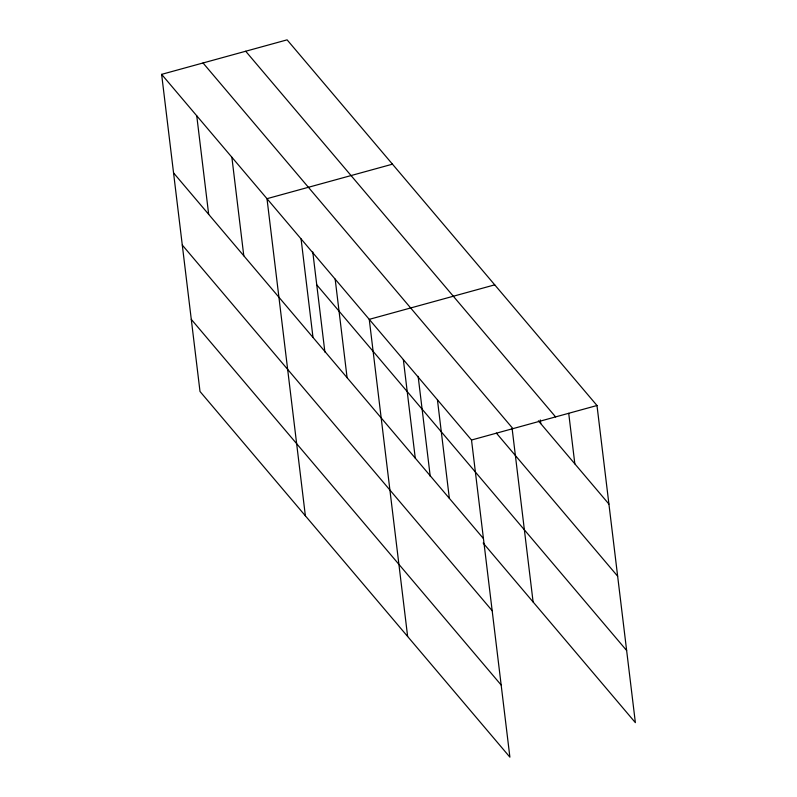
<?xml version="1.0" encoding="UTF-8"?>
<svg xmlns="http://www.w3.org/2000/svg" width="797" height="797" viewBox="0 0 797 797"><rect width="100%" height="100%" fill="white"/><g stroke="black" fill="none" stroke-linecap="round" stroke-linejoin="round"><path stroke-width="1.2" d="M161.632 74.36L471.515 440.024L509.891 757.15L200.007 391.486L161.632 74.36L287.109 39.85L596.993 405.514L635.368 722.64L483.161 543.036M392.473 164.172L266.995 198.682L305.371 515.808M494.728 284.848L369.25 319.358L407.636 636.484M471.515 440.024L596.993 405.514M245.695 51.237L555.589 416.901M538.364 420.816L608.918 504.073M203.036 62.973L512.929 428.637M496.362 433.08L617.645 576.201M316.758 284.848L626.641 650.511M173.557 172.909L483.44 538.573M182.284 245.048L492.177 610.701M191.28 319.358L501.164 685.021M568.719 413.334L574.836 463.844M540.296 419.929L540.745 423.625M512.132 428.637L533.103 601.974M437.433 399.795L449.359 498.354M418.136 376.284L430.25 476.417M403.342 359.577L415.267 458.136M335.168 279.129L347.093 377.688M312.773 251.952L324.887 352.085M301.077 238.911L313.002 337.46M231.867 157.238L243.792 255.797M196.749 115.804L208.675 214.353"/></g></svg>
